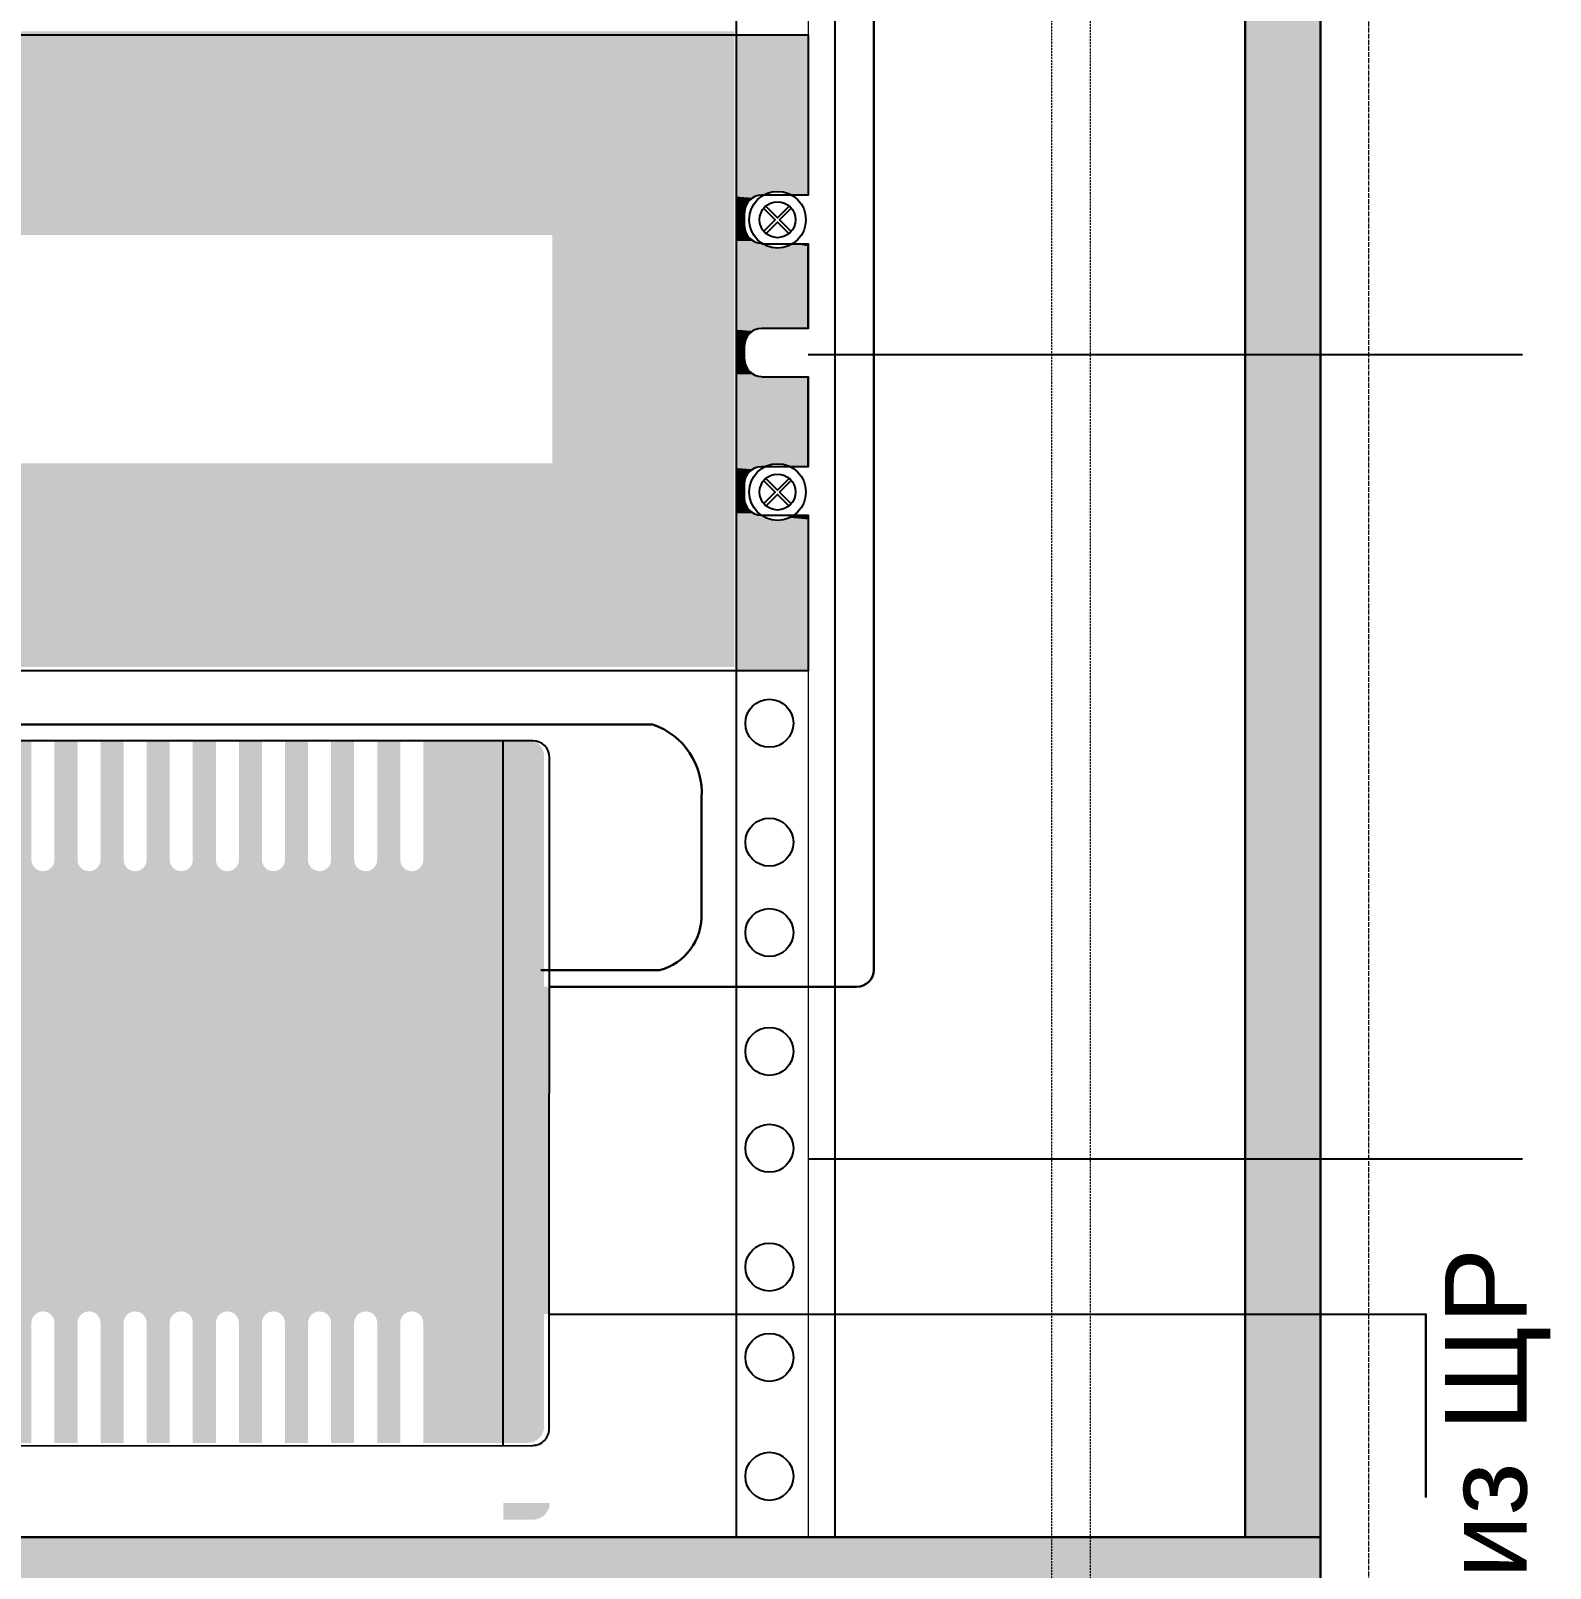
# Model space of a CAD drawing. Header units: millimetres. Extents: x -695119 to 412940, y -249585 to 622758.
# Drawn here: x -657210 to -653489, y 23462 to 27226 of the extents above; entities that cross this region are included whole.
import ezdxf

# ---------------------------------------------------------------- set-up
doc = ezdxf.new("R2010")
doc.units = ezdxf.units.MM
doc.linetypes.add('ACAD_ISO02W100', pattern=[15, 12, -3])
doc.linetypes.add('DASH', pattern=[0.75, 0.5, -0.25])
for name, color, linetype, lineweight in [('....ТЕКСТ', 7, 'Continuous', 15), ('PDF _Геометрия', 8, 'Continuous', 9), ('UTP', 5, 'Continuous', 30), ('Структурная', 7, 'Continuous', 30)]:
    doc.layers.add(name, color=color, linetype=linetype, lineweight=lineweight)
doc.layers.add('PDF _Сплошная заливка', color=7, linetype='Continuous', true_color=0xffffff)
doc.layers.add('PDF _Текст', color=7, linetype='Continuous')
doc.styles.add('PDF Arial', font='arial.ttf')

# ---------------------------------------------------------------- blocks, each defined once
blk = doc.blocks.new('штрих')
at = {"lineweight": 0, "true_color": 0xc7c8ca}
for points in [[(139715.2, 495300.3), (139715.2, 494624.7), (144692.4, 494624.7), (144692.4, 495300.3), (144486.7, 495300.3), (144486.7, 494970.5, -1.000958), (144423.2, 494969.5), (144423.2, 495300.3), (144359.7, 495300.3), (144359.7, 494970.4, -1), (144296.2, 494969.5), (144296.2, 495300.3), (144232.7, 495300.3), (144232.7, 494970.5, -1.000958), (144169.2, 494969.5), (144169.2, 495300.3), (144105.6, 495300.3), (144105.6, 494970.4, -1), (144042.1, 494969.5), (144042.1, 495300.3), (143978.6, 495300.3), (143978.6, 494970.5, -1.000958), (143915.1, 494969.5), (143915.1, 495300.3), (143851.6, 495300.3), (143851.6, 494970.4, -1), (143788.1, 494969.5), (143788.1, 495300.3), (143724.5, 495300.3), (143724.5, 494970.5, -1.000958), (143661, 494969.5), (143661, 495300.3), (143597.5, 495300.3), (143597.5, 494970.4, -1), (143534, 494969.5), (143534, 495300.3), (143470.5, 495300.3), (143470.5, 494970.5, -1.000958), (143407, 494969.5), (143407, 495300.3), (143343.5, 495300.3), (143343.5, 494970.4, -1), (143279.9, 494969.5), (143279.9, 495300.3), (143216.4, 495300.3), (143216.4, 494970.5, -1.000958), (143152.9, 494969.5), (143152.9, 495300.3), (143089.4, 495300.3), (143089.4, 494970.4, -1), (143025.9, 494969.5), (143025.9, 495300.3)], [(144692.4, 493363.5), (144774.1, 493363.5, 0.414214), (144819.5, 493408.9), (144819.5, 495254.9, 0.414214), (144774.1, 495300.3), (144692.4, 495300.3)], [(139715.2, 494624.7), (139715.2, 493363.5), (143025.9, 493363.5), (143025.9, 493693.4, -1), (143089.4, 493694.3), (143089.4, 493363.5), (143152.9, 493363.5), (143152.9, 493693.4, -0.999043), (143216.4, 493694.3), (143216.4, 493363.5), (143279.9, 493363.5), (143279.9, 493693.4, -1), (143343.5, 493694.3), (143343.5, 493363.5), (143407, 493363.5), (143407, 493693.4, -0.999043), (143470.5, 493694.3), (143470.5, 493363.5), (143534, 493363.5), (143534, 493693.4, -1), (143597.5, 493694.3), (143597.5, 493363.5), (143661, 493363.5), (143661, 493693.4, -0.999043), (143724.5, 493694.3), (143724.5, 493363.5), (143788.1, 493363.5), (143788.1, 493693.4, -1), (143851.6, 493694.3), (143851.6, 493363.5), (143915.1, 493363.5), (143915.1, 493693.4, -0.999043), (143978.6, 493694.3), (143978.6, 493363.5), (144042.1, 493363.5), (144042.1, 493693.4, -1), (144105.6, 493694.3), (144105.6, 493363.5), (144169.2, 493363.5), (144169.2, 493693.4, -0.999043), (144232.7, 493694.3), (144232.7, 493363.5), (144296.2, 493363.5), (144296.2, 493693.4, -1), (144359.7, 493694.3), (144359.7, 493363.5), (144423.2, 493363.5), (144423.2, 493693.4, -0.999043), (144486.7, 493694.3), (144486.7, 493363.5), (144692.4, 493363.5), (144692.4, 494624.7)]]:
    blk.add_hatch(color=9, dxfattribs=at).paths.add_polyline_path(points)
blk = doc.blocks.new('розет')
at = {"lineweight": 0, "true_color": 0xc7c8ca}
blk.add_hatch(color=9, dxfattribs=at).paths.add_polyline_path([(153025.5, 500081.3), (151426.8, 500081.3), (151426.8, 499512.4), (156142.6, 499512.4), (156142.6, 501286.6), (150206.2, 501286.6), (150206.2, 499512.4), (151426.8, 499512.4), (151426.8, 500081.3), (150415.9, 500081.3), (150415.9, 500718.5), (153025.5, 500718.5), (155635, 500718.5), (155635, 500081.3)])

msp = doc.modelspace()

# ---------------------------------------------------------------- linework, layer by layer
at = {"layer": '....ТЕКСТ', "linetype": 'ACAD_ISO02W100'}
msp.add_lwpolyline([(-670558.962, 32618.903), (-653933.779, 32618.903), (-653933.779, 18221.259), (-670558.962, 18221.259)], close=True, dxfattribs=at)
at = {"layer": 'PDF _Геометрия', "lineweight": 15}
for points in [[(-654051.248, 23538.24), (-654051.248, 32283.448), (-662411.132, 32283.448), (-662411.132, 23538.24)], [(-654236.418, 23538.24), (-654236.418, 32016.743), (-662209.029, 32016.743), (-662209.029, 23538.24)], [(-655306.454, 32016.743), (-655306.454, 26823.366)], [(-655306.454, 26040.185), (-655306.454, 23538.24)]]:
    msp.add_lwpolyline(points, dxfattribs=at)
at = {"layer": 'PDF _Геометрия', "lineweight": 25}
for points in [[(-655482.141, 32016.743), (-655482.141, 23538.24)], [(-655239.736, 23538.24), (-655239.736, 32016.743)], [(-655463.09, 26781.032), (-655463.09, 26747.164)], [(-655415.422, 26791.615), (-655386.889, 26763.082), (-655415.422, 26734.464)], [(-655353.022, 26796.949), (-655381.555, 26768.331), (-655410.173, 26796.949)], [(-655347.688, 26791.615), (-655376.305, 26763.082), (-655347.688, 26734.464)], [(-655353.022, 26729.215), (-655381.555, 26757.748), (-655410.173, 26729.215)], [(-655420.756, 26704.83), (-655306.454, 26704.83)], [(-655306.454, 26497.393), (-655420.756, 26497.393)], [(-655463.09, 26455.059), (-655463.09, 26421.192)], [(-655306.454, 26433.892), (-653556.955, 26433.892)], [(-655420.756, 26378.858), (-655306.454, 26378.858)], [(-655415.422, 26124.853), (-655386.889, 26096.32), (-655415.422, 26067.702)], [(-655353.022, 26130.187), (-655381.555, 26101.569), (-655410.173, 26130.187)], [(-655347.688, 26124.853), (-655376.305, 26096.32), (-655347.688, 26067.702)], [(-655353.022, 26062.453), (-655381.555, 26090.986), (-655410.173, 26062.453)], [(-656053.566, 25487.81), (-656053.566, 23761.595)], [(-655306.454, 24464.341), (-653556.955, 24464.341)]]:
    msp.add_lwpolyline(points, dxfattribs=at)
at = {"layer": 'PDF _Геометрия', "lineweight": 30}
for points in [[(-654236.418, 32016.743), (-654051.248, 32016.743), (-654051.248, 23538.24), (-654236.418, 23538.24)], [(-662411.132, 23538.24), (-654051.248, 23538.24), (-654051.248, 22878.929), (-662411.132, 22878.929)]]:
    msp.add_lwpolyline(points, close=True, dxfattribs=at)
at = {"layer": 'PDF _Геометрия', "color": 52, "lineweight": 30, "true_color": 0xc8c92d}
msp.add_lwpolyline([(-655940.365, 24885.565), (-655187.411, 24885.565, 0.41413304), (-655145.585, 24926.798), (-655145.585, 27335.1, 0.41371478), (-655187.919, 27376.926), (-660289.685, 27377.942, -0.41447368), (-660331.511, 27419.261), (-660331.511, 28257.476)], format="xyb", dxfattribs=at)
at = {"layer": 'PDF _Геометрия', "lineweight": 25}
for points in [[(-660803.029, 26705.931, 0.41413304), (-660761.202, 26747.164), (-660761.202, 26781.54, 0.41447368), (-660803.537, 26823.366), (-660917.839, 26823.366), (-660917.839, 27216.057), (-655306.454, 27216.057), (-655306.454, 26823.366), (-655420.756, 26823.366)], [(-655306.454, 26158.72), (-655420.756, 26158.72, 0.41413304), (-655463.09, 26116.386), (-655463.09, 26082.519, 0.4137931), (-655420.756, 26040.185), (-655306.454, 26040.185), (-655306.454, 25659.178), (-660917.839, 25659.178), (-660917.839, 26040.185), (-660803.537, 26040.185)], [(-655980.074, 23762.695, 0.41432984), (-655940.365, 23802.913), (-655939.264, 25447, 0.41390041), (-655980.582, 25487.81), (-660559.523, 25487.81, 0.41432984), (-660600.248, 25446.492), (-660600.248, 23802.913, 0.41476091), (-660560.031, 23761.595), (-655980.074, 23762.695)]]:
    msp.add_lwpolyline(points, format="xyb", dxfattribs=at)
for points in [[(-655306.454, 26497.393), (-655306.454, 26704.83)], [(-655306.454, 26704.83), (-655306.454, 26497.393)], [(-655306.454, 26158.72), (-655306.454, 26378.858)], [(-655306.454, 26378.858), (-655306.454, 26158.72)], [(-662411.132, 23538.24), (-654051.248, 23538.24), (-654051.248, 22878.929), (-662411.132, 22878.929)]]:
    msp.add_lwpolyline(points, close=True, dxfattribs=at)
at = {"layer": 'PDF _Геометрия', "color": 30, "lineweight": 30, "true_color": 0xf26621}
msp.add_lwpolyline([(-655940.177, 24083.107), (-653793.907, 24083.926), (-653793.907, 23635.185)], dxfattribs=at)
at = {"layer": 'PDF _Геометрия', "lineweight": 25}
for centre, radius in [((-655381.082, 26763.555), 69.378), ((-655381.116, 26763.521), 44.012), ((-655381.082, 26096.793), 69.378), ((-655381.116, 26096.759), 44.012), ((-655401.229, 25530.536), 58.791), ((-655401.229, 25239.532), 58.791), ((-655401.229, 25018.294), 58.791), ((-655401.229, 24727.289), 58.791), ((-655401.229, 24490.218), 58.791), ((-655401.229, 24199.129), 58.791), ((-655401.229, 23977.976), 58.791), ((-655401.229, 23686.886), 58.791)]:
    msp.add_circle(centre, radius, dxfattribs=at)
for centre, radius, start, end in [((-655420.2, 26781.576), 41.79, 90.065927, 180.050174), ((-655420.218, 26747.702), 41.771, 180.041131, 269.958869), ((-655420.2, 26455.604), 41.79, 90.065927, 180.050174), ((-655420.218, 26421.73), 41.771, 180.041131, 269.958869)]:
    msp.add_arc(centre, radius, start, end, dxfattribs=at)
at = {"layer": 'PDF _Сплошная заливка', "transparency": 33554559}
for points in [[(-654051.248, 28518.846), (-654236.418, 28518.846), (-654051.248, 26433.892)], [(-654236.418, 28518.846), (-654051.248, 26433.892), (-654236.418, 26433.892)], [(-655306.454, 27216.057), (-655482.141, 27216.057), (-655306.454, 26832.933)], [(-655482.141, 27216.057), (-655306.454, 26832.933), (-655482.141, 26832.933)], [(-655381.555, 26832.933), (-655482.141, 26832.933), (-655394.255, 26831.833)], [(-655482.141, 26832.933), (-655394.255, 26831.833), (-655482.141, 26831.833)], [(-655394.255, 26831.833), (-655482.141, 26831.833), (-655405.939, 26828.7)], [(-655482.141, 26831.833), (-655405.939, 26828.7), (-655482.141, 26828.7)], [(-655405.939, 26828.7), (-655482.141, 26828.7), (-655417.539, 26823.366)], [(-655482.141, 26828.7), (-655417.539, 26823.366), (-655482.141, 26823.366)], [(-655420.756, 26823.366), (-655482.141, 26823.366), (-655428.122, 26822.35)], [(-655482.141, 26823.366), (-655428.122, 26822.35), (-655482.141, 26822.35)], [(-655428.122, 26822.35), (-655482.141, 26822.35), (-655434.472, 26820.233)], [(-655482.141, 26822.35), (-655434.472, 26820.233), (-655482.141, 26820.233)], [(-655434.472, 26820.233), (-655482.141, 26820.233), (-655441.923, 26817.016)], [(-655482.141, 26820.233), (-655441.923, 26817.016), (-655482.141, 26817.016)], [(-655441.923, 26817.016), (-655482.141, 26817.016), (-655447.173, 26812.782)], [(-655482.141, 26817.016), (-655447.173, 26812.782), (-655482.141, 26812.782)], [(-655447.173, 26812.782), (-655482.141, 26812.782), (-655452.507, 26808.549)], [(-655482.141, 26812.782), (-655452.507, 26808.549), (-655482.141, 26808.549)], [(-655452.507, 26808.549), (-655482.141, 26808.549), (-655456.74, 26802.199)], [(-655482.141, 26808.549), (-655456.74, 26802.199), (-655482.141, 26802.199)], [(-655456.74, 26802.199), (-655482.141, 26802.199), (-655459.873, 26795.849)], [(-655482.141, 26802.199), (-655459.873, 26795.849), (-655482.141, 26795.849)], [(-655306.454, 26832.933), (-655381.555, 26832.933), (-655306.454, 26831.833)], [(-655381.555, 26832.933), (-655306.454, 26831.833), (-655368.855, 26831.833)], [(-655306.454, 26831.833), (-655368.855, 26831.833), (-655306.454, 26828.7)], [(-655368.855, 26831.833), (-655306.454, 26828.7), (-655357.255, 26828.7)], [(-655306.454, 26828.7), (-655357.255, 26828.7), (-655306.454, 26823.366)], [(-655357.255, 26828.7), (-655306.454, 26823.366), (-655345.571, 26823.366)], [(-655459.873, 26795.849), (-655482.141, 26795.849), (-655461.99, 26788.483)], [(-655482.141, 26795.849), (-655461.99, 26788.483), (-655482.141, 26788.483)], [(-655461.99, 26788.483), (-655482.141, 26788.483), (-655463.09, 26781.032)], [(-655482.141, 26788.483), (-655463.09, 26781.032), (-655482.141, 26781.032)], [(-655463.09, 26781.032), (-655482.141, 26781.032), (-655463.09, 26747.164)], [(-655482.141, 26781.032), (-655463.09, 26747.164), (-655482.141, 26747.164)], [(-655463.09, 26747.164), (-655482.141, 26747.164), (-655461.99, 26739.798)], [(-655482.141, 26747.164), (-655461.99, 26739.798), (-655482.141, 26739.798)], [(-655461.99, 26739.798), (-655482.141, 26739.798), (-655459.873, 26733.448)], [(-655482.141, 26739.798), (-655459.873, 26733.448), (-655482.141, 26733.448)], [(-655459.873, 26733.448), (-655482.141, 26733.448), (-655456.74, 26725.997)], [(-655482.141, 26733.448), (-655456.74, 26725.997), (-655482.141, 26725.997)], [(-655456.74, 26725.997), (-655482.141, 26725.997), (-655452.507, 26720.748)], [(-655482.141, 26725.997), (-655452.507, 26720.748), (-655482.141, 26720.748)], [(-655452.507, 26720.748), (-655482.141, 26720.748), (-655447.173, 26715.414)], [(-655482.141, 26720.748), (-655447.173, 26715.414), (-655482.141, 26715.414)], [(-655447.173, 26715.414), (-655482.141, 26715.414), (-655441.923, 26711.18)], [(-655482.141, 26715.414), (-655441.923, 26711.18), (-655482.141, 26711.18)], [(-655441.923, 26711.18), (-655482.141, 26711.18), (-655434.472, 26708.048)], [(-655482.141, 26711.18), (-655434.472, 26708.048), (-655482.141, 26708.048)], [(-655434.472, 26708.048), (-655482.141, 26708.048), (-655428.122, 26705.931)], [(-655482.141, 26708.048), (-655428.122, 26705.931), (-655482.141, 26705.931)], [(-655428.122, 26705.931), (-655482.141, 26705.931), (-655420.756, 26704.83)], [(-655482.141, 26705.931), (-655420.756, 26704.83), (-655482.141, 26704.83)], [(-655420.756, 26704.83), (-655482.141, 26704.83), (-655408.056, 26698.48)], [(-655482.141, 26704.83), (-655408.056, 26698.48), (-655482.141, 26698.48)], [(-655408.056, 26698.48), (-655482.141, 26698.48), (-655395.356, 26695.347)], [(-655482.141, 26698.48), (-655395.356, 26695.347), (-655482.141, 26695.347)], [(-655395.356, 26695.347), (-655482.141, 26695.347), (-655381.555, 26693.231)], [(-655482.141, 26695.347), (-655381.555, 26693.231), (-655482.141, 26693.231)], [(-655306.454, 26693.231), (-655482.141, 26693.231), (-655306.454, 26497.393)], [(-655482.141, 26693.231), (-655306.454, 26497.393), (-655482.141, 26497.393)], [(-655367.839, 26695.347), (-655306.454, 26693.231), (-655381.555, 26693.231)], [(-655355.138, 26698.48), (-655306.454, 26695.347), (-655367.839, 26695.347)], [(-655306.454, 26695.347), (-655367.839, 26695.347), (-655306.454, 26693.231)], [(-655343.454, 26704.83), (-655306.454, 26698.48), (-655355.138, 26698.48)], [(-655306.454, 26698.48), (-655355.138, 26698.48), (-655306.454, 26695.347)], [(-655306.454, 26704.83), (-655343.454, 26704.83), (-655306.454, 26698.48)], [(-655420.756, 26497.393), (-655482.141, 26497.393), (-655428.122, 26496.377)], [(-655482.141, 26497.393), (-655428.122, 26496.377), (-655482.141, 26496.377)], [(-655428.122, 26496.377), (-655482.141, 26496.377), (-655434.472, 26494.261)], [(-655482.141, 26496.377), (-655434.472, 26494.261), (-655482.141, 26494.261)], [(-655434.472, 26494.261), (-655482.141, 26494.261), (-655441.923, 26491.043)], [(-655482.141, 26494.261), (-655441.923, 26491.043), (-655482.141, 26491.043)], [(-655441.923, 26491.043), (-655482.141, 26491.043), (-655447.173, 26486.81)], [(-655482.141, 26491.043), (-655447.173, 26486.81), (-655482.141, 26486.81)], [(-655447.173, 26486.81), (-655482.141, 26486.81), (-655452.507, 26482.576)], [(-655482.141, 26486.81), (-655452.507, 26482.576), (-655482.141, 26482.576)], [(-655452.507, 26482.576), (-655482.141, 26482.576), (-655456.74, 26476.226)], [(-655482.141, 26482.576), (-655456.74, 26476.226), (-655482.141, 26476.226)], [(-655456.74, 26476.226), (-655482.141, 26476.226), (-655459.873, 26469.876)], [(-655482.141, 26476.226), (-655459.873, 26469.876), (-655482.141, 26469.876)], [(-655459.873, 26469.876), (-655482.141, 26469.876), (-655461.99, 26462.51)], [(-655482.141, 26469.876), (-655461.99, 26462.51), (-655482.141, 26462.51)], [(-655461.99, 26462.51), (-655482.141, 26462.51), (-655463.09, 26455.059)], [(-655482.141, 26462.51), (-655463.09, 26455.059), (-655482.141, 26455.059)], [(-655463.09, 26455.059), (-655482.141, 26455.059), (-655463.09, 26421.192)], [(-655482.141, 26455.059), (-655463.09, 26421.192), (-655482.141, 26421.192)], [(-654051.248, 26433.892), (-654236.418, 26433.892), (-654051.248, 24464.341)], [(-654236.418, 26433.892), (-654051.248, 24464.341), (-654236.418, 24464.341)], [(-655463.09, 26421.192), (-655482.141, 26421.192), (-655461.99, 26413.826)], [(-655482.141, 26421.192), (-655461.99, 26413.826), (-655482.141, 26413.826)], [(-655461.99, 26413.826), (-655482.141, 26413.826), (-655459.873, 26407.476)], [(-655482.141, 26413.826), (-655459.873, 26407.476), (-655482.141, 26407.476)], [(-655459.873, 26407.476), (-655482.141, 26407.476), (-655456.74, 26400.025)], [(-655482.141, 26407.476), (-655456.74, 26400.025), (-655482.141, 26400.025)], [(-655456.74, 26400.025), (-655482.141, 26400.025), (-655452.507, 26394.775)], [(-655482.141, 26400.025), (-655452.507, 26394.775), (-655482.141, 26394.775)], [(-655452.507, 26394.775), (-655482.141, 26394.775), (-655447.173, 26389.441)], [(-655482.141, 26394.775), (-655447.173, 26389.441), (-655482.141, 26389.441)], [(-655447.173, 26389.441), (-655482.141, 26389.441), (-655441.923, 26385.208)], [(-655482.141, 26389.441), (-655441.923, 26385.208), (-655482.141, 26385.208)], [(-655441.923, 26385.208), (-655482.141, 26385.208), (-655434.472, 26382.075)], [(-655482.141, 26385.208), (-655434.472, 26382.075), (-655482.141, 26382.075)], [(-655434.472, 26382.075), (-655482.141, 26382.075), (-655428.122, 26379.958)], [(-655482.141, 26382.075), (-655428.122, 26379.958), (-655482.141, 26379.958)], [(-655428.122, 26379.958), (-655482.141, 26379.958), (-655420.756, 26378.858)], [(-655482.141, 26379.958), (-655420.756, 26378.858), (-655482.141, 26378.858)], [(-655306.454, 26378.858), (-655482.141, 26378.858), (-655306.454, 26166.171)], [(-655482.141, 26378.858), (-655306.454, 26166.171), (-655482.141, 26166.171)], [(-655387.905, 26166.171), (-655482.141, 26166.171), (-655401.706, 26162.954)], [(-655482.141, 26166.171), (-655401.706, 26162.954), (-655482.141, 26162.954)], [(-655401.706, 26162.954), (-655482.141, 26162.954), (-655413.305, 26158.72)], [(-655482.141, 26162.954), (-655413.305, 26158.72), (-655482.141, 26158.72)], [(-655306.454, 26166.171), (-655375.205, 26166.171), (-655306.454, 26162.954)], [(-655375.205, 26166.171), (-655306.454, 26162.954), (-655362.505, 26162.954)], [(-655306.454, 26162.954), (-655362.505, 26162.954), (-655306.454, 26158.72)], [(-655362.505, 26162.954), (-655306.454, 26158.72), (-655349.804, 26158.72)], [(-655420.756, 26158.72), (-655482.141, 26158.72), (-655428.122, 26157.704)], [(-655482.141, 26158.72), (-655428.122, 26157.704), (-655482.141, 26157.704)], [(-655428.122, 26157.704), (-655482.141, 26157.704), (-655434.472, 26155.588)], [(-655482.141, 26157.704), (-655434.472, 26155.588), (-655482.141, 26155.588)], [(-655434.472, 26155.588), (-655482.141, 26155.588), (-655441.923, 26152.37)], [(-655482.141, 26155.588), (-655441.923, 26152.37), (-655482.141, 26152.37)], [(-655441.923, 26152.37), (-655482.141, 26152.37), (-655447.173, 26148.137)], [(-655482.141, 26152.37), (-655447.173, 26148.137), (-655482.141, 26148.137)], [(-655447.173, 26148.137), (-655482.141, 26148.137), (-655452.507, 26142.888)], [(-655482.141, 26148.137), (-655452.507, 26142.888), (-655482.141, 26142.888)], [(-655452.507, 26142.888), (-655482.141, 26142.888), (-655456.74, 26137.553)], [(-655482.141, 26142.888), (-655456.74, 26137.553), (-655482.141, 26137.553)], [(-655456.74, 26137.553), (-655482.141, 26137.553), (-655459.873, 26131.203)], [(-655482.141, 26137.553), (-655459.873, 26131.203), (-655482.141, 26131.203)], [(-655459.873, 26131.203), (-655482.141, 26131.203), (-655461.99, 26123.837)], [(-655482.141, 26131.203), (-655461.99, 26123.837), (-655482.141, 26123.837)], [(-655461.99, 26123.837), (-655482.141, 26123.837), (-655463.09, 26116.386)], [(-655482.141, 26123.837), (-655463.09, 26116.386), (-655482.141, 26116.386)], [(-655463.09, 26116.386), (-655482.141, 26116.386), (-655463.09, 26082.519)], [(-655482.141, 26116.386), (-655463.09, 26082.519), (-655482.141, 26082.519)], [(-655463.09, 26082.519), (-655482.141, 26082.519), (-655461.99, 26075.153)], [(-655482.141, 26082.519), (-655461.99, 26075.153), (-655482.141, 26075.153)], [(-655461.99, 26075.153), (-655482.141, 26075.153), (-655459.873, 26067.702)], [(-655482.141, 26075.153), (-655459.873, 26067.702), (-655482.141, 26067.702)], [(-655459.873, 26067.702), (-655482.141, 26067.702), (-655455.64, 26060.336)], [(-655482.141, 26067.702), (-655455.64, 26060.336), (-655482.141, 26060.336)], [(-655455.64, 26060.336), (-655482.141, 26060.336), (-655451.406, 26053.986)], [(-655482.141, 26060.336), (-655451.406, 26053.986), (-655482.141, 26053.986)], [(-655451.406, 26053.986), (-655482.141, 26053.986), (-655445.056, 26048.652)], [(-655482.141, 26053.986), (-655445.056, 26048.652), (-655482.141, 26048.652)], [(-655445.056, 26048.652), (-655482.141, 26048.652), (-655438.706, 26044.418)], [(-655482.141, 26048.652), (-655438.706, 26044.418), (-655482.141, 26044.418)], [(-655438.706, 26044.418), (-655482.141, 26044.418), (-655431.34, 26042.302)], [(-655482.141, 26044.418), (-655431.34, 26042.302), (-655482.141, 26042.302)], [(-655431.34, 26042.302), (-655482.141, 26042.302), (-655423.889, 26040.185)], [(-655482.141, 26042.302), (-655423.889, 26040.185), (-655482.141, 26040.185)], [(-655423.889, 26040.185), (-655482.141, 26040.185), (-655412.289, 26033.835)], [(-655482.141, 26040.185), (-655412.289, 26033.835), (-655482.141, 26033.835)], [(-655412.289, 26033.835), (-655482.141, 26033.835), (-655400.605, 26029.601)], [(-655482.141, 26033.835), (-655400.605, 26029.601), (-655482.141, 26029.601)], [(-655400.605, 26029.601), (-655482.141, 26029.601), (-655387.905, 26027.485)], [(-655482.141, 26029.601), (-655387.905, 26027.485), (-655482.141, 26027.485)], [(-655375.205, 26027.485), (-655375.205, 26027.485), (-655482.141, 26027.485)], [(-655375.205, 26027.485), (-655482.141, 26027.485), (-655387.905, 26027.485)], [(-655306.454, 26027.485), (-655482.141, 26027.485), (-655306.454, 25659.178)], [(-655482.141, 26027.485), (-655306.454, 25659.178), (-655482.141, 25659.178)], [(-655362.505, 26029.601), (-655306.454, 26027.485), (-655375.205, 26027.485)], [(-655375.205, 26027.485), (-655306.454, 26027.485), (-655306.454, 26027.485)], [(-655306.454, 26027.485), (-655306.454, 26027.485), (-655375.205, 26027.485)], [(-655350.905, 26033.835), (-655306.454, 26029.601), (-655362.505, 26029.601)], [(-655306.454, 26029.601), (-655362.505, 26029.601), (-655306.454, 26027.485)], [(-655340.321, 26040.185), (-655306.454, 26033.835), (-655350.905, 26033.835)], [(-655306.454, 26033.835), (-655350.905, 26033.835), (-655306.454, 26029.601)], [(-655306.454, 26040.185), (-655340.321, 26040.185), (-655306.454, 26033.835)], [(-656052.55, 24983.949), (-655939.349, 24983.949), (-655939.349, 24983.949)], [(-655939.349, 24983.949), (-655939.349, 24983.949), (-656052.55, 24983.949)], [(-655940.365, 24885.565), (-656053.566, 24885.565), (-655940.365, 24084.434)], [(-656053.566, 24885.565), (-655940.365, 24084.434), (-656053.566, 24084.434)], [(-654051.248, 24464.341), (-654236.418, 24464.341), (-654051.248, 23538.24)], [(-654236.418, 24464.341), (-654051.248, 23538.24), (-654236.418, 23538.24)], [(-655939.349, 23621.892), (-656052.55, 23621.892), (-655939.349, 23614.441)], [(-656052.55, 23621.892), (-655939.349, 23614.441), (-656052.55, 23614.441)], [(-655939.349, 23614.441), (-656052.55, 23614.441), (-655941.466, 23608.091)], [(-656052.55, 23614.441), (-655941.466, 23608.091), (-656052.55, 23608.091)], [(-655941.466, 23608.091), (-656052.55, 23608.091), (-655944.598, 23601.741)], [(-656052.55, 23608.091), (-655944.598, 23601.741), (-656052.55, 23601.741)], [(-655944.598, 23601.741), (-656052.55, 23601.741), (-655948.832, 23595.391)], [(-656052.55, 23601.741), (-655948.832, 23595.391), (-656052.55, 23595.391)], [(-655948.832, 23595.391), (-656052.55, 23595.391), (-655954.166, 23590.142)], [(-656052.55, 23595.391), (-655954.166, 23590.142), (-656052.55, 23590.142)], [(-655954.166, 23590.142), (-656052.55, 23590.142), (-655959.415, 23586.924)], [(-656052.55, 23590.142), (-655959.415, 23586.924), (-656052.55, 23586.924)], [(-655959.415, 23586.924), (-656052.55, 23586.924), (-655965.765, 23583.791)], [(-656052.55, 23586.924), (-655965.765, 23583.791), (-656052.55, 23583.791)], [(-655965.765, 23583.791), (-656052.55, 23583.791), (-655972.116, 23581.675)], [(-656052.55, 23583.791), (-655972.116, 23581.675), (-656052.55, 23581.675)], [(-655972.116, 23581.675), (-656052.55, 23581.675), (-655979.566, 23580.574)], [(-656052.55, 23581.675), (-655979.566, 23580.574), (-656052.55, 23580.574)], [(-654783.628, 23538.24), (-662411.132, 23538.24), (-654783.628, 22878.929)], [(-662411.132, 23538.24), (-654783.628, 22878.929), (-662411.132, 22878.929)], [(-654051.248, 23538.24), (-654783.628, 23538.24), (-654051.248, 22878.929)], [(-654783.628, 23538.24), (-654051.248, 22878.929), (-654783.628, 22878.929)]]:
    msp.add_solid(points, dxfattribs=at)
at = {"layer": 'UTP', "color": 1, "linetype": 'DASH', "lineweight": 0, "ltscale": 10}
for points in [[(-654709.988, 27439.536), (-654709.988, 22657.613, -0.19871208), (-654759.988, 22412.918), (-671599.027, 22412.918, -0.15127462), (-671712.461, 22641.759), (-671712.461, 28901.759)], [(-673641.681, 27852.263), (-672237.393, 27852.263, -0.05619071), (-671880.834, 27801.909), (-671880.834, 22429.128, 0.35573842), (-671698.279, 22183.309), (-654664.511, 22183.606, 0.11375523), (-654614.512, 22468.084), (-654614.512, 27535.011)]]:
    msp.add_lwpolyline(points, format="xyb", dxfattribs=at)
at = {"layer": 'Структурная', "color": 52, "ltscale": 100, "true_color": 0xc8c92d}
msp.add_lwpolyline([(-655960.463, 24925.809), (-655670.463, 24925.809, 0.35424069), (-655567.362, 25066.328), (-655567.362, 25348.305, 0.34121564), (-655686.769, 25527.661), (-659575.149, 25527.661, -0.22994771), (-659623.701, 25587.325), (-659623.701, 26446.472)], format="xyb", dxfattribs=at)

# ---------------------------------------------------------------- block references
for name, p, xscale, yscale, zscale in [('розет', (-792449.333, -412484.4), 0.8771608967408338, 0.8771608967408338, 0.8771608967408338), ('штрих', (-784664.665, -414719.764), 0.8887739426023884, 0.8887739426023884, 0.8887739426023884)]:
    msp.add_blockref(name, p, dxfattribs=dict(xscale=xscale, yscale=yscale, zscale=zscale))

# ---------------------------------------------------------------- texts
at = {"layer": 'PDF _Текст', "insert": (-653488.942, 21827.491), "char_height": 200, "attachment_point": 7, "rotation": 90, "style": 'PDF Arial'}
msp.add_mtext('Линия 220В из ЩР', dxfattribs=at)

doc.saveas('drawing.dxf')
